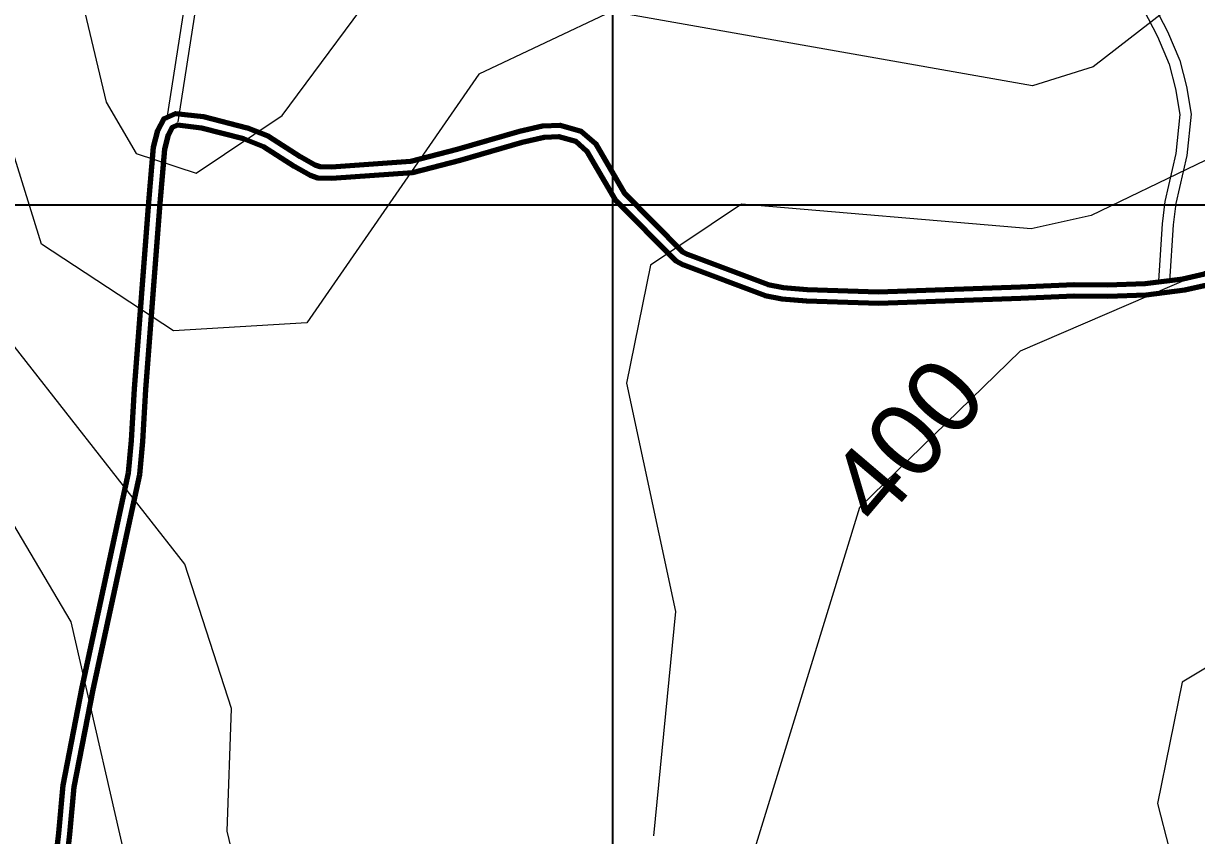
# Model space of a CAD drawing. Header units: metres. Extents: x 32505 to 230200, y 224018 to 1564544.
# Drawn here: x 224688 to 225309, y 1557366 to 1557796 of the extents above; entities that cross this region are included whole.
import ezdxf

# ---------------------------------------------------------------- set-up
doc = ezdxf.new("R2010")
doc.units = ezdxf.units.M
doc.layers.add('10 M CONTOUR', color=8, linetype='Continuous', lineweight=9)
doc.layers.add('2 M CONTOUR', color=254, linetype='Continuous', lineweight=9)
for name, color, linetype in [('CONTEXT', 44, 'Continuous'), ('G_B.T. ROAD', 1, 'Continuous'), ('G_CART TRACK', 252, 'Continuous'), ('GRID', 7, 'Continuous')]:
    doc.layers.add(name, color=color, linetype=linetype)
doc.styles.get("Standard").update_dxf_attribs({"font": 'arial.ttf'})

msp = doc.modelspace()

# ---------------------------------------------------------------- linework, layer by layer
at = {"layer": '10 M CONTOUR', "linetype": 'Continuous', "elevation": 400}
for points in [[(224457.53, 1557284.54), (224386.4, 1557378.02), (224338.46, 1557421.81), (224283.07, 1557452.61), (224248.42, 1557515.59), (224257.92, 1557579.95), (224312.74, 1557641.39), (224351.64, 1557663), (224402.12, 1557697.76), (224452.72, 1557736.22), (224485.09, 1557746.3), (224507.33, 1557754.14), (224542, 1557746.95), (224574.05, 1557716.24), (224617.92, 1557639.72), (224713.07, 1557479.11), (224746.84, 1557332.17)], [(225063.18, 1557319.23), (225130.97, 1557539.88), (225216.25, 1557622.57), (225341.2, 1557676.43), (225403.64, 1557676.35), (225440.47, 1557655.06), (225449.03, 1557615.73), (225430.2, 1557551.62), (225374.63, 1557490.78), (225301.86, 1557447.1), (225288.8, 1557382.99), (225294.97, 1557358.97)]]:
    msp.add_lwpolyline(points, dxfattribs=at)
at = {"layer": '2 M CONTOUR', "linetype": 'Continuous'}
for points, elevation in [([(224673.14, 1557886.46), (224710.08, 1557845.8), (224731.83, 1557754.3), (224747.76, 1557727.21), (224779.43, 1557716.75), (224824.97, 1557747.33), (224883.58, 1557826.26), (224922.26, 1557857.68), (224998.25, 1557866.33), (225140.99, 1557823.23), (225215.03, 1557828.21), (225242.94, 1557845.49), (225282.85, 1557903.31), (225365.21, 1558215.42)], 394), ([(225328.38, 1557830.3), (225254.63, 1557773.11), (225222.46, 1557763), (224999.58, 1557802.33), (224929.16, 1557769.24), (224838.17, 1557637.5), (224767.56, 1557633.21), (224697.52, 1557679.1), (224651.04, 1557828.42), (224618.33, 1557861.29), (224587.34, 1557873.98), (224504.38, 1557868.7), (224362.29, 1557823.1), (224218.92, 1557675.24), (224162.42, 1557510.18), (224170.41, 1557437.54), (224189.89, 1557399.32), (224238.12, 1557372.14), (224294.63, 1557309.73)], 396)]:
    msp.add_lwpolyline(points, dxfattribs=dict(at, elevation=elevation))
at = {"layer": '2 M CONTOUR'}
for points in [[(224814.51, 1557291.04, 398), (224795.9, 1557368.3, 398), (224798.16, 1557433.23, 398), (224773.44, 1557509.67, 398), (224668.23, 1557643.81, 398), (224615.97, 1557784.03, 398), (224568.47, 1557812.84, 398), (224520.97, 1557817.92, 398), (224471.78, 1557804.36, 398), (224390, 1557752.72, 398), (224276.89, 1557676.83, 398), (224219.45, 1557602.71, 398), (224195.4, 1557525.31, 398), (224198.91, 1557482.77, 398), (224227.43, 1557437.92, 398), (224331.3, 1557386.79, 398), (224385.65, 1557316.02, 398)], [(225364.85, 1557747.93, 398), (225253.56, 1557694.27, 398), (225221.76, 1557687.26, 398), (225068.44, 1557700.35, 398), (225020.14, 1557668.09, 398), (225007.43, 1557605.5, 398), (225033.45, 1557484.6, 398), (225021.8, 1557365.84, 398)]]:
    msp.add_polyline3d(points, dxfattribs=at)
at = {"layer": 'G_B.T. ROAD', "color": 253, "lineweight": 70}
for points in [[(224703.9, 1557342.7), (224706.67, 1557367.29), (224708.98, 1557392.56), (224719.11, 1557444.46), (224743.64, 1557558.07), (224745.19, 1557575.15), (224746.76, 1557602.5), (224754.47, 1557701.34), (224756.96, 1557730.5), (224759.1, 1557739.25), (224762.55, 1557745.65), (224768.61, 1557748.41), (224783.37, 1557746.7), (224806.45, 1557740.83), (224817.85, 1557736.27), (224834.54, 1557725.62), (224842.43, 1557721.2), (224844.93, 1557720.26), (224851.25, 1557720.08), (224893.2, 1557723.08), (224917.71, 1557729.43), (224950.77, 1557739.03), (224963.03, 1557741.74), (224972.25, 1557742.17), (224983.48, 1557739.03), (224991.02, 1557732.41), (225006.23, 1557706.27), (225037.17, 1557675.15), (225039.98, 1557673.59), (225082.4, 1557657.72), (225090.53, 1557656.17), (225103.21, 1557655.1), (225141.03, 1557653.82), (225216.14, 1557656.53), (225244.52, 1557657.75), (225262.34, 1557657.54), (225282.26, 1557658.37), (225302.11, 1557660.85), (225331.25, 1557667.42)], [(224709.81, 1557341.51), (224712.64, 1557366.68), (224714.92, 1557391.71), (224724.99, 1557443.25), (224749.58, 1557557.16), (224751.17, 1557574.7), (224752.75, 1557602.1), (224760.45, 1557700.85), (224762.9, 1557729.53), (224764.75, 1557737.08), (224766.87, 1557741.03), (224769.57, 1557742.26), (224782.28, 1557740.78), (224804.59, 1557735.11), (224815.1, 1557730.91), (224831.46, 1557720.47), (224839.89, 1557715.74), (224843.76, 1557714.29), (224851.38, 1557714.08), (224894.17, 1557717.13), (224919.3, 1557723.65), (224952.25, 1557733.22), (224963.82, 1557735.77), (224971.57, 1557736.13), (224980.54, 1557733.62), (224986.33, 1557728.54), (225001.43, 1557702.59), (225033.51, 1557670.32), (225037.45, 1557668.13), (225080.78, 1557651.92), (225089.71, 1557650.22), (225102.85, 1557649.11), (225141.04, 1557647.82), (225216.38, 1557650.53), (225244.62, 1557651.75), (225262.43, 1557651.54), (225282.75, 1557652.39), (225303.14, 1557654.93), (225332.49, 1557661.55)]]:
    msp.add_lwpolyline(points, dxfattribs=at)
at = {"layer": 'G_CART TRACK', "lineweight": 15}
for points in [[(225049.46, 1558131.63), (225057.23, 1558123.69), (225079.03, 1558102.98), (225098.31, 1558074.07), (225123.15, 1558018.61), (225145.23, 1557971.32), (225158.9, 1557944.53), (225172.76, 1557917.53), (225182.08, 1557908.7), (225206.45, 1557897.82), (225245.27, 1557882.41), (225262.78, 1557872.02), (225276.77, 1557857.48), (225281.89, 1557842.13), (225282.43, 1557823.36), (225284.61, 1557810.01), (225294.1, 1557791.7), (225300.55, 1557776.42), (225304.17, 1557762.64), (225306.63, 1557748.03), (225304.36, 1557726.1), (225298.46, 1557700.7), (225297.13, 1557689.4), (225295.17, 1557659.41)], [(224763.94, 1557744.8), (224773.54, 1557805.93)], [(224769.87, 1557743.87), (224779.48, 1557805.04)], [(225278.84, 1557808.1), (225288.66, 1557789.15), (225294.86, 1557774.48), (225298.29, 1557761.38), (225300.57, 1557747.84), (225298.43, 1557727.09), (225292.54, 1557701.73), (225291.15, 1557689.94), (225289.19, 1557659.8)]]:
    msp.add_lwpolyline(points, dxfattribs=at)
at = {"layer": 'GRID', "color": 254, "linetype": 'Continuous'}
for p, q in [((225000, 1563700), (225000, 1550700)), ((223000, 1557700), (228000, 1557700))]:
    msp.add_line(p, q, dxfattribs=at)

# ---------------------------------------------------------------- texts
at = {"layer": 'CONTEXT', "linetype": 'Continuous'}
msp.add_text('400', height=39, rotation=49.57623, dxfattribs=at).set_placement((225141.09, 1557528.11, 400))

doc.saveas('drawing.dxf')
